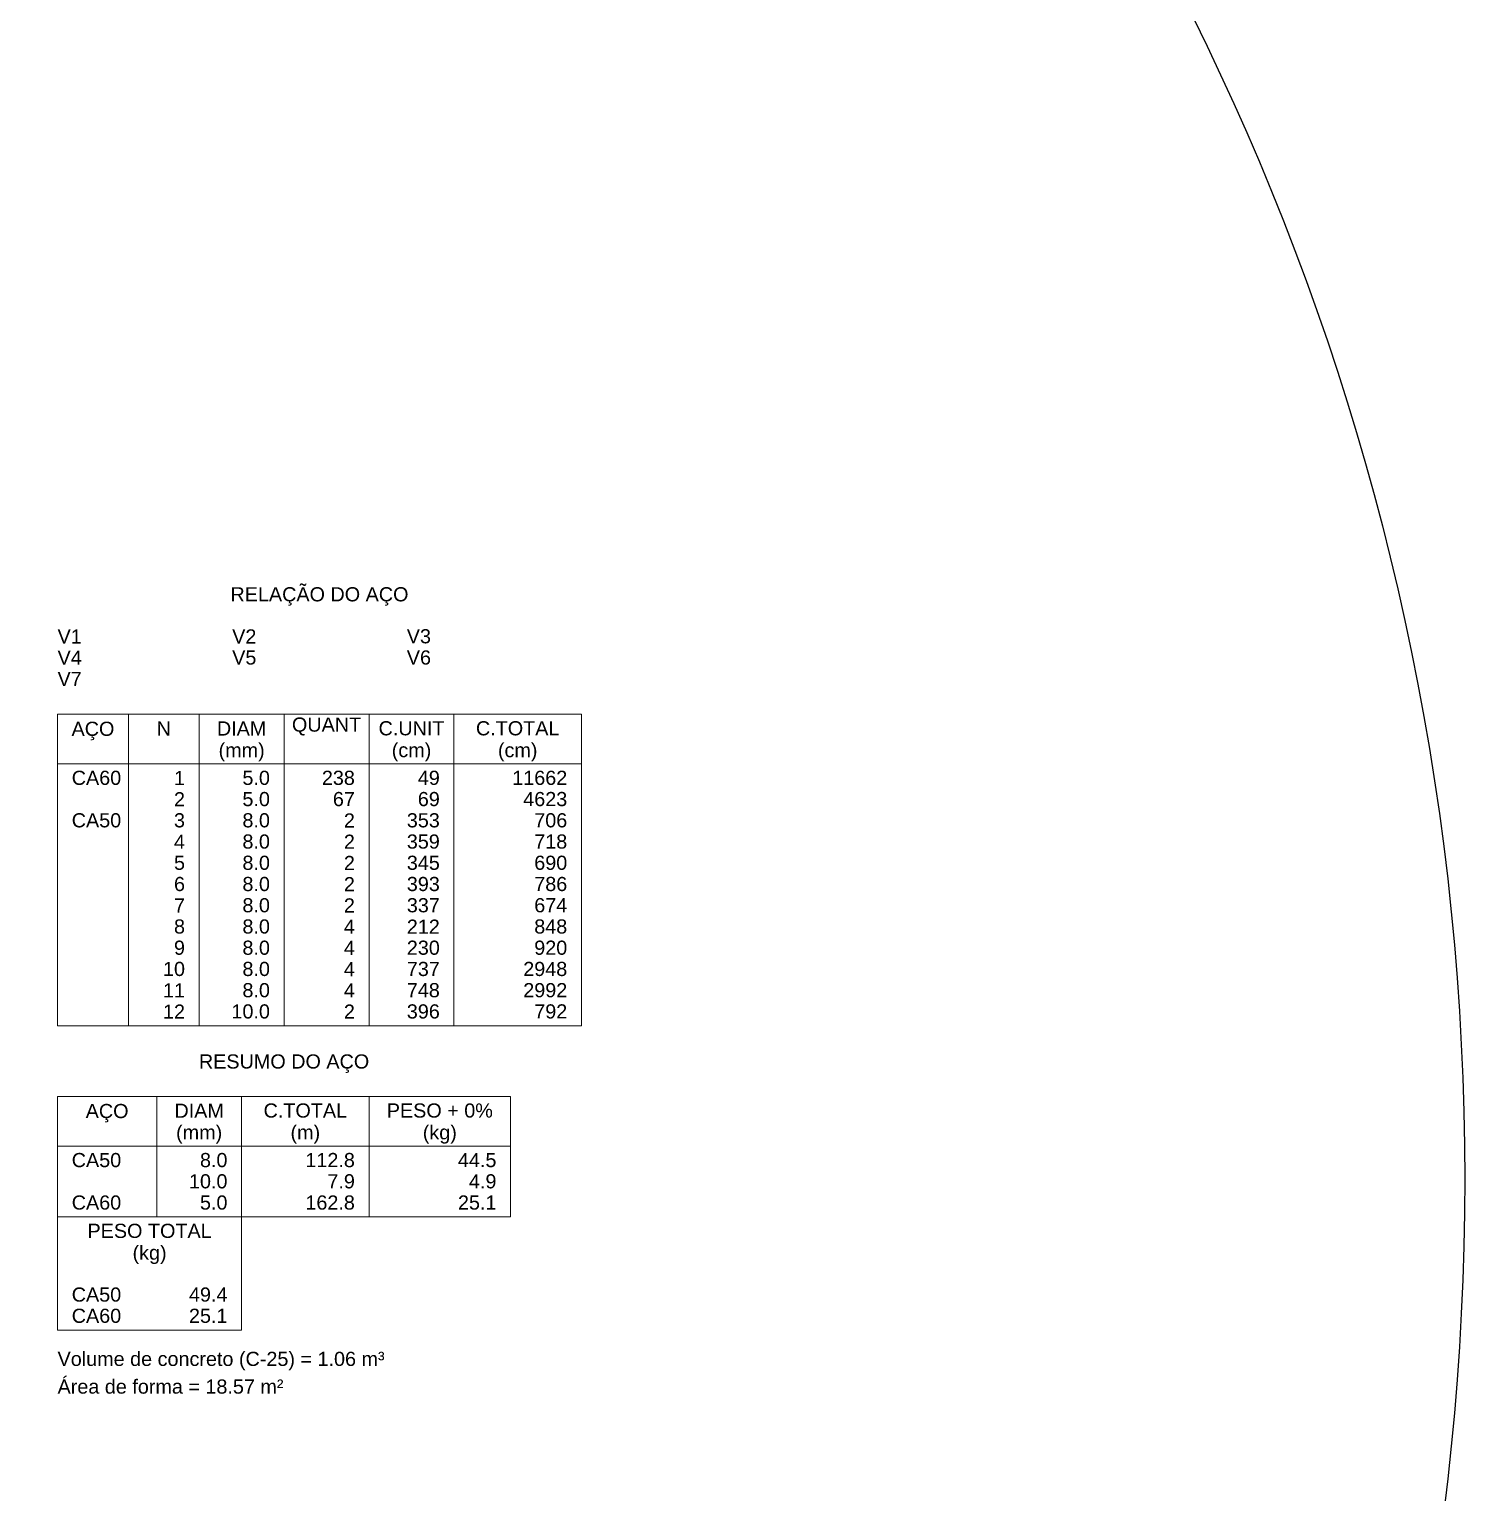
# Model space of a CAD drawing. Extents: x 5006 to 5323, y 875 to 3681.
# Drawn here: x 5264.75 to 5307.7, y 2013.88 to 2057.67 of the extents above; entities that cross this region are included whole.
import ezdxf

# ---------------------------------------------------------------- set-up
doc = ezdxf.new("R2010")
doc.units = 0
doc.header["$LTSCALE"] = 2
doc.layers.add('DT-Relação do aço', color=9, linetype='Continuous', lineweight=5)
doc.styles.add('ARIAL', font='arial.ttf')

msp = doc.modelspace()

# ---------------------------------------------------------------- linework, layer by layer
msp.add_circle((5229.5131, 2023.2685), 78.188)
at = {"layer": 'DT-Relação do aço', "color": 251, "linetype": 'Continuous', "true_color": 0x636466}
for p, q in [((5265.5983, 2037.1702), (5281.2715, 2037.1702)), ((5265.5983, 2037.1702), (5265.5983, 2027.851)), ((5267.7163, 2037.1702), (5267.7163, 2027.851)), ((5269.8343, 2037.1702), (5269.8343, 2027.851)), ((5272.3759, 2037.1702), (5272.3759, 2027.851)), ((5274.9175, 2037.1702), (5274.9175, 2027.851)), ((5277.4591, 2037.1702), (5277.4591, 2027.851)), ((5281.2715, 2037.1702), (5281.2715, 2027.851)), ((5265.5983, 2035.6876), (5281.2715, 2035.6876)), ((5265.5983, 2027.851), (5281.2715, 2027.851)), ((5265.5983, 2025.733), (5265.5983, 2022.1324)), ((5265.5983, 2025.733), (5279.1535, 2025.733)), ((5268.5635, 2025.733), (5268.5635, 2022.1324)), ((5271.1051, 2025.733), (5271.1051, 2022.1324)), ((5274.9175, 2025.733), (5274.9175, 2022.1324)), ((5279.1535, 2025.733), (5279.1535, 2022.1324)), ((5265.5983, 2024.2504), (5279.1535, 2024.2504)), ((5265.5983, 2022.1324), (5279.1535, 2022.1324)), ((5265.5983, 2022.1324), (5265.5983, 2018.7436)), ((5271.1051, 2018.7436), (5271.1051, 2022.1324)), ((5265.5983, 2018.7436), (5271.1051, 2018.7436))]:
    msp.add_line(p, q, dxfattribs=at)

# ---------------------------------------------------------------- texts
at = {"layer": 'DT-Relação do aço', "color": 251, "linetype": 'Continuous', "true_color": 0x636466, "char_height": 0.4236, "line_spacing_factor": 0.798, "style": 'ARIAL'}
for s, insert, width, attachment_point in [('RELAÇÃO DO AÇO', (5273.4345, 2040.4196), 10.681309, 8), ('V1', (5265.5983, 2039.2882), 1.451328, 7), ('V2', (5270.8227, 2039.2882), 1.451328, 7), ('V3', (5276.0471, 2039.2882), 1.451328, 7), ('V4', (5265.5983, 2038.6528), 1.451328, 7), ('V5', (5270.8227, 2038.6528), 1.451328, 7), ('V6', (5276.0471, 2038.6528), 1.451328, 7), ('V7', (5265.5983, 2038.0174), 1.451328, 7), ('QUANT', (5273.6467, 2036.5348), 4.152941, 8), ('AÇO', (5266.6575, 2036.3946), 2.571255, 8), ('N', (5268.7753, 2036.5348), 0.856892, 8), ('DIAM', (5271.1051, 2036.5348), 2.966387, 8), ('C.UNIT', (5276.1883, 2036.5348), 3.954796, 8), ('C.TOTAL', (5279.3653, 2036.5348), 5.010412, 8), ('(mm)', (5271.1055, 2035.7596), 2.767082, 8), ('(cm)', (5276.1885, 2035.7596), 2.37195, 8), ('(cm)', (5279.3655, 2035.7596), 2.37195, 8), ('CA60', (5266.0219, 2035.0522), 2.968125, 7), ('1', (5269.4107, 2035.0522), 0.659905, 9), ('5.0', (5271.9523, 2035.0522), 1.649473, 9), ('238', (5274.4939, 2035.0522), 1.979715, 9), ('49', (5277.0355, 2035.0522), 1.31981, 9), ('11662', (5280.8479, 2035.0522), 3.299526, 9), ('2', (5269.4107, 2034.4168), 0.659905, 9), ('5.0', (5271.9523, 2034.4168), 1.649473, 9), ('67', (5274.4939, 2034.4168), 1.31981, 9), ('69', (5277.0355, 2034.4168), 1.31981, 9), ('4623', (5280.8479, 2034.4168), 2.639621, 9), ('CA50', (5266.0219, 2033.7814), 2.968125, 7), ('3', (5269.4107, 2033.7814), 0.659905, 9), ('8.0', (5271.9523, 2033.7814), 1.649473, 9), ('2', (5274.4939, 2033.7814), 0.659905, 9), ('353', (5277.0355, 2033.7814), 1.979715, 9), ('706', (5280.8479, 2033.7814), 1.979715, 9), ('4', (5269.4107, 2033.146), 0.659905, 9), ('8.0', (5271.9523, 2033.146), 1.649473, 9), ('2', (5274.4939, 2033.146), 0.659905, 9), ('359', (5277.0355, 2033.146), 1.979715, 9), ('718', (5280.8479, 2033.146), 1.979715, 9), ('5', (5269.4107, 2032.5106), 0.659905, 9), ('8.0', (5271.9523, 2032.5106), 1.649473, 9), ('2', (5274.4939, 2032.5106), 0.659905, 9), ('345', (5277.0355, 2032.5106), 1.979715, 9), ('690', (5280.8479, 2032.5106), 1.979715, 9), ('6', (5269.4107, 2031.8752), 0.659905, 9), ('8.0', (5271.9523, 2031.8752), 1.649473, 9), ('2', (5274.4939, 2031.8752), 0.659905, 9), ('393', (5277.0355, 2031.8752), 1.979715, 9), ('786', (5280.8479, 2031.8752), 1.979715, 9), ('7', (5269.4107, 2031.2398), 0.659905, 9), ('8.0', (5271.9523, 2031.2398), 1.649473, 9), ('2', (5274.4939, 2031.2398), 0.659905, 9), ('337', (5277.0355, 2031.2398), 1.979715, 9), ('674', (5280.8479, 2031.2398), 1.979715, 9), ('8', (5269.4107, 2030.6044), 0.659905, 9), ('8.0', (5271.9523, 2030.6044), 1.649473, 9), ('4', (5274.4939, 2030.6044), 0.659905, 9), ('212', (5277.0355, 2030.6044), 1.979715, 9), ('848', (5280.8479, 2030.6044), 1.979715, 9), ('9', (5269.4107, 2029.969), 0.659905, 9), ('8.0', (5271.9523, 2029.969), 1.649473, 9), ('4', (5274.4939, 2029.969), 0.659905, 9), ('230', (5277.0355, 2029.969), 1.979715, 9), ('920', (5280.8479, 2029.969), 1.979715, 9), ('10', (5269.4107, 2029.3336), 1.31981, 9), ('8.0', (5271.9523, 2029.3336), 1.649473, 9), ('4', (5274.4939, 2029.3336), 0.659905, 9), ('737', (5277.0355, 2029.3336), 1.979715, 9), ('2948', (5280.8479, 2029.3336), 2.639621, 9), ('11', (5269.4107, 2028.6982), 1.31981, 9), ('8.0', (5271.9523, 2028.6982), 1.649473, 9), ('4', (5274.4939, 2028.6982), 0.659905, 9), ('748', (5277.0355, 2028.6982), 1.979715, 9), ('2992', (5280.8479, 2028.6982), 2.639621, 9), ('12', (5269.4107, 2028.0628), 1.31981, 9), ('10.0', (5271.9523, 2028.0628), 2.309378, 9), ('2', (5274.4939, 2028.0628), 0.659905, 9), ('396', (5277.0355, 2028.0628), 1.979715, 9), ('792', (5280.8479, 2028.0628), 1.979715, 9), ('RESUMO DO AÇO', (5272.3755, 2026.4406), 10.218391, 8), ('AÇO', (5267.0805, 2024.9576), 2.571255, 8), ('DIAM', (5269.8343, 2025.0976), 2.966387, 8), ('C.TOTAL', (5273.0113, 2025.0976), 5.010412, 8), ('PESO + 0%', (5277.0355, 2025.0976), 6.364406, 8), ('(mm)', (5269.8345, 2024.3226), 2.767082, 8), ('(m)', (5273.0115, 2024.3226), 1.778673, 8), ('(kg)', (5277.0355, 2024.3226), 2.043446, 8), ('CA50', (5266.0219, 2023.615), 2.968125, 7), ('8.0', (5270.6815, 2023.615), 1.649473, 9), ('112.8', (5274.4939, 2023.615), 2.969283, 9), ('44.5', (5278.7299, 2023.615), 2.309378, 9), ('10.0', (5270.6815, 2022.9796), 2.309378, 9), ('7.9', (5274.4939, 2022.9796), 1.649473, 9), ('4.9', (5278.7299, 2022.9796), 1.649473, 9), ('CA60', (5266.0219, 2022.3442), 2.968125, 7), ('5.0', (5270.6815, 2022.3442), 1.649473, 9), ('162.8', (5274.4939, 2022.3442), 2.969283, 9), ('25.1', (5278.7299, 2022.3442), 2.309378, 9), ('PESO TOTAL', (5268.3517, 2021.497), 7.450729, 8), ('(kg)', (5268.3515, 2020.7216), 2.043446, 8), ('CA50', (5266.0219, 2019.5908), 2.968125, 7), ('49.4', (5270.6815, 2019.5908), 2.309378, 9), ('CA60', (5266.0219, 2018.9554), 2.968125, 7), ('25.1', (5270.6815, 2018.9554), 2.309378, 9), ('Volume de concreto (C-25) = 1.06 m³', (5265.5985, 2017.5446), 19.619866, 7), ('Área de forma = 18.57 m²', (5265.5983, 2016.8374), 13.553258, 7)]:
    msp.add_mtext(s, dxfattribs=dict(at, insert=insert, width=width, attachment_point=attachment_point))

doc.saveas('drawing.dxf')
